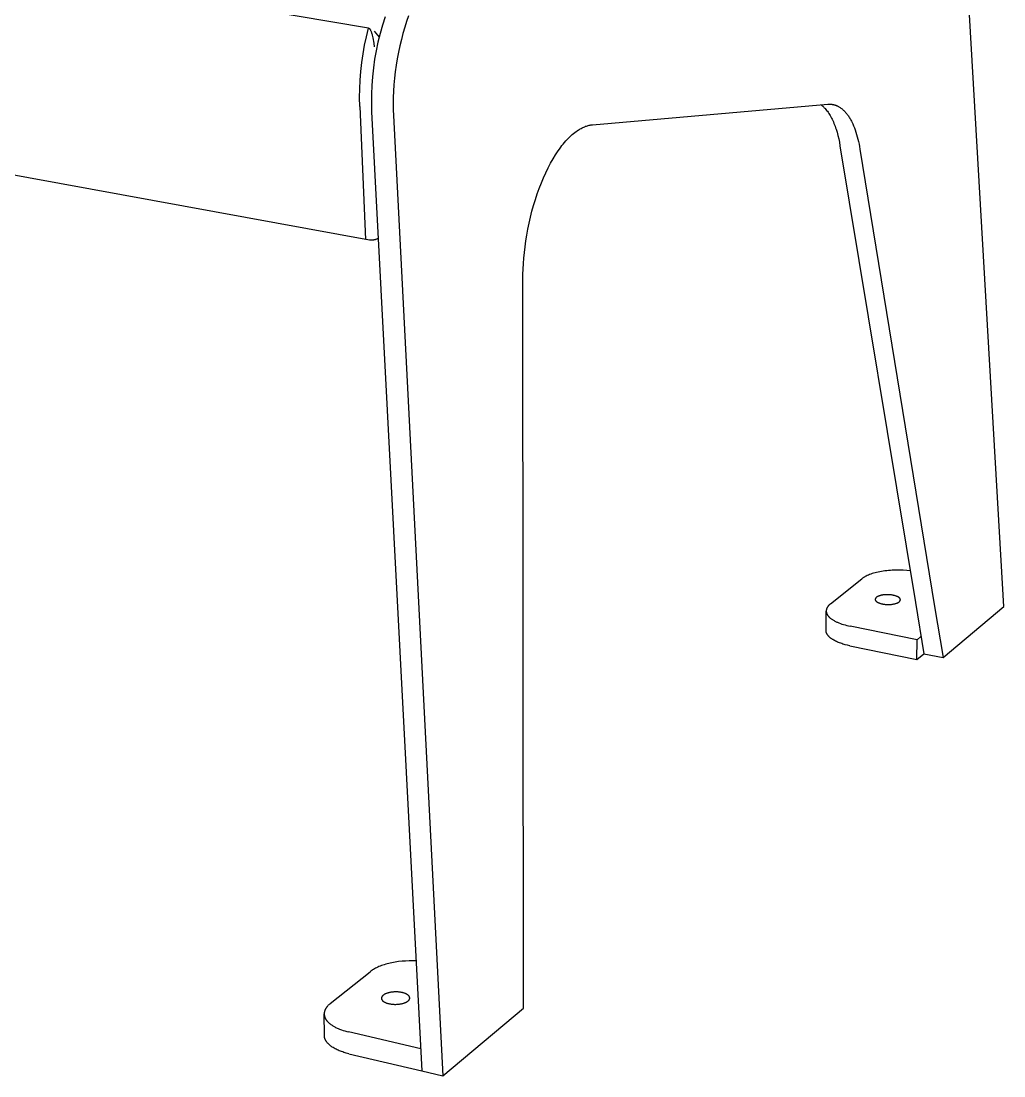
# Model space of a CAD drawing. Header units: millimetres. Extents: x 0 to 1853, y 0 to 2221.
# Drawn here: x 345.7 to 674.6, y 0 to 353 of the extents above; entities that cross this region are included whole.
import ezdxf

# ---------------------------------------------------------------- set-up
doc = ezdxf.new("R2010")
doc.units = ezdxf.units.MM
doc.header["$MEASUREMENT"] = 0
doc.layers.add('Domyślny', color=7, linetype='Continuous', true_color=0x000000)
doc.layers.add('Utwórz2D linie widoczne', color=7, linetype='Continuous', true_color=0x000000)

msp = doc.modelspace()

# ---------------------------------------------------------------- linework, layer by layer
at = {"layer": 'Domyślny'}
msp.add_line((459.03, 324.45), (460.96, 279.96), dxfattribs=at)
at = {"layer": 'Utwórz2D linie widoczne'}
for p, q in [((674.58, 157.04), (658.47, 435.37)), ((461.99, 350.62), (28.57, 423.86)), ((462.23, 279.73), (31.65, 358.44)), ((467.48, 354.43), (466.59, 351.63)), ((475.35, 354.79), (474.69, 352.88)), ((461.27, 347.77), (461.99, 350.62)), ((461.99, 350.62), (462, 350.62)), ((462, 350.62), (462.01, 350.61)), ((462.01, 350.61), (462.02, 350.61)), ((462.02, 350.61), (462.02, 350.61)), ((462.02, 350.61), (462.03, 350.61)), ((462.03, 350.61), (462.04, 350.6)), ((462.04, 350.6), (462.05, 350.6)), ((462.05, 350.6), (462.06, 350.6)), ((462.06, 350.6), (462.07, 350.6)), ((462.07, 350.6), (462.07, 350.59)), ((462.07, 350.59), (462.08, 350.59)), ((462.08, 350.59), (462.09, 350.58)), ((462.09, 350.58), (462.1, 350.58)), ((462.1, 350.58), (462.11, 350.58)), ((462.11, 350.58), (462.11, 350.57)), ((462.11, 350.57), (462.12, 350.57)), ((462.12, 350.57), (462.13, 350.56)), ((462.13, 350.56), (462.14, 350.56)), ((462.14, 350.56), (462.15, 350.55)), ((462.15, 350.55), (462.16, 350.55)), ((462.16, 350.55), (462.17, 350.53)), ((462.17, 350.53), (462.19, 350.52)), ((462.19, 350.52), (462.21, 350.51)), ((462.21, 350.51), (462.22, 350.49)), ((462.22, 350.49), (462.24, 350.48)), ((462.24, 350.48), (462.25, 350.46)), ((462.25, 350.46), (462.27, 350.45)), ((462.27, 350.45), (462.29, 350.43)), ((462.29, 350.43), (462.31, 350.41)), ((462.31, 350.41), (462.32, 350.39)), ((462.32, 350.39), (462.34, 350.37)), ((462.34, 350.37), (462.35, 350.35)), ((462.35, 350.35), (462.39, 350.31)), ((462.39, 350.31), (462.42, 350.26)), ((462.42, 350.26), (462.46, 350.21)), ((462.46, 350.21), (462.49, 350.15)), ((462.49, 350.15), (462.52, 350.1)), ((462.52, 350.1), (462.55, 350.04)), ((462.55, 350.04), (462.59, 349.98)), ((462.59, 349.98), (462.62, 349.91)), ((462.62, 349.91), (462.65, 349.85)), ((462.65, 349.85), (462.72, 349.69)), ((462.72, 349.69), (462.79, 349.54)), ((462.79, 349.54), (462.86, 349.35)), ((463.87, 349.57), (465.48, 347.61)), ((466.59, 351.63), (465.79, 348.81)), ((474.07, 350.91), (473.48, 348.88)), ((474.69, 352.88), (474.07, 350.91)), ((460.65, 344.9), (461.27, 347.77)), ((462.86, 349.35), (462.92, 349.17)), ((462.92, 349.17), (462.99, 348.98)), ((462.99, 348.98), (463.04, 348.79)), ((463.04, 348.79), (463.17, 348.34)), ((463.17, 348.34), (463.29, 347.88)), ((463.29, 347.88), (463.41, 347.34)), ((463.41, 347.34), (463.51, 346.81)), ((463.51, 346.81), (463.62, 346.2)), ((463.62, 346.2), (463.72, 345.58)), ((465.09, 345.96), (464.49, 343.09)), ((465.79, 348.81), (465.09, 345.96)), ((472.93, 346.81), (472.43, 344.69)), ((473.48, 348.88), (472.93, 346.81)), ((460.13, 342.01), (460.65, 344.9)), ((463.72, 345.58), (463.88, 344.35)), ((464.49, 343.09), (463.98, 340.2)), ((471.97, 342.55), (471.57, 340.38)), ((472.43, 344.69), (471.97, 342.55)), ((459.37, 336.18), (459.7, 339.1)), ((459.7, 339.1), (460.13, 342.01)), ((463.98, 340.2), (463.56, 337.3)), ((471.57, 340.38), (471.21, 338.2)), ((459.14, 333.26), (459.37, 336.18)), ((463.56, 337.3), (463.25, 334.38)), ((470.91, 336.02), (470.66, 333.84)), ((471.21, 338.2), (470.91, 336.02)), ((459, 330.32), (459.14, 333.26)), ((463.25, 334.38), (463.03, 331.45)), ((470.66, 333.84), (470.46, 331.68)), ((458.96, 327.38), (459, 330.32)), ((462.91, 328.52), (462.89, 325.59)), ((463.03, 331.45), (462.91, 328.52)), ((470.32, 329.54), (470.24, 327.43)), ((470.46, 331.68), (470.32, 329.54)), ((459.03, 324.45), (458.96, 327.38)), ((462.89, 325.59), (462.97, 322.65)), ((470.24, 327.43), (470.21, 325.36)), ((470.21, 325.36), (470.23, 323.34)), ((536.95, 318.31), (615.6, 325.17)), ((613.38, 324.98), (613.52, 324.87)), ((613.52, 324.87), (613.66, 324.76)), ((613.66, 324.76), (613.8, 324.65)), ((615.6, 325.17), (615.83, 325.19)), ((615.83, 325.19), (615.95, 325.19)), ((615.95, 325.19), (616.06, 325.2)), ((616.06, 325.2), (616.17, 325.2)), ((616.17, 325.2), (616.29, 325.2)), ((616.29, 325.2), (616.4, 325.19)), ((616.4, 325.19), (616.52, 325.19)), ((616.52, 325.19), (616.63, 325.18)), ((616.63, 325.18), (616.74, 325.17)), ((616.74, 325.17), (616.86, 325.16)), ((616.86, 325.16), (616.97, 325.15)), ((616.97, 325.15), (617.08, 325.13)), ((617.08, 325.13), (617.19, 325.11)), ((617.19, 325.11), (617.31, 325.09)), ((617.31, 325.09), (617.42, 325.07)), ((617.42, 325.07), (617.53, 325.05)), ((617.53, 325.05), (617.64, 325.02)), ((617.64, 325.02), (617.75, 324.99)), ((617.75, 324.99), (617.86, 324.96)), ((617.86, 324.96), (617.97, 324.93)), ((617.97, 324.93), (618.09, 324.9)), ((618.09, 324.9), (618.2, 324.86)), ((618.2, 324.86), (618.31, 324.82)), ((618.31, 324.82), (618.42, 324.78)), ((618.42, 324.78), (618.52, 324.74)), ((462.97, 322.65), (479.79, 1.66)), ((470.23, 323.34), (470.31, 321.38)), ((470.31, 321.38), (486.82, 0)), ((613.8, 324.65), (613.94, 324.53)), ((613.94, 324.53), (614.07, 324.41)), ((614.07, 324.41), (614.21, 324.28)), ((614.21, 324.28), (614.35, 324.15)), ((614.35, 324.15), (614.48, 324.02)), ((614.48, 324.02), (614.61, 323.88)), ((614.61, 323.88), (614.74, 323.74)), ((614.74, 323.74), (615, 323.44)), ((615, 323.44), (615.26, 323.13)), ((615.26, 323.13), (615.51, 322.81)), ((615.51, 322.81), (615.75, 322.47)), ((615.75, 322.47), (615.99, 322.11)), ((615.99, 322.11), (616.23, 321.74)), ((616.23, 321.74), (616.46, 321.36)), ((616.46, 321.36), (616.68, 320.96)), ((618.52, 324.74), (618.63, 324.69)), ((618.63, 324.69), (618.74, 324.64)), ((618.74, 324.64), (618.85, 324.59)), ((618.85, 324.59), (618.96, 324.54)), ((618.96, 324.54), (619.17, 324.43)), ((619.17, 324.43), (619.39, 324.31)), ((619.39, 324.31), (619.6, 324.18)), ((619.6, 324.18), (619.81, 324.05)), ((619.81, 324.05), (620.02, 323.9)), ((620.02, 323.9), (620.22, 323.75)), ((620.22, 323.75), (620.43, 323.59)), ((620.43, 323.59), (620.63, 323.42)), ((620.63, 323.42), (620.83, 323.24)), ((620.83, 323.24), (621.03, 323.05)), ((621.03, 323.05), (621.22, 322.85)), ((621.22, 322.85), (621.42, 322.65)), ((621.42, 322.65), (621.61, 322.43)), ((621.61, 322.43), (621.79, 322.21)), ((621.79, 322.21), (621.98, 321.98)), ((621.98, 321.98), (622.16, 321.74)), ((622.16, 321.74), (622.34, 321.5)), ((622.34, 321.5), (622.52, 321.24)), ((622.52, 321.24), (622.69, 320.98)), ((534.3, 317.66), (534.6, 317.78)), ((534.6, 317.78), (534.9, 317.88)), ((534.9, 317.88), (535.2, 317.97)), ((535.2, 317.97), (535.49, 318.06)), ((535.49, 318.06), (535.79, 318.13)), ((535.79, 318.13), (536.08, 318.19)), ((536.08, 318.19), (536.37, 318.24)), ((536.37, 318.24), (536.52, 318.26)), ((536.52, 318.26), (536.66, 318.28)), ((536.66, 318.28), (536.81, 318.3)), ((536.81, 318.3), (536.95, 318.31)), ((616.68, 320.96), (616.9, 320.55)), ((616.9, 320.55), (617.11, 320.13)), ((617.11, 320.13), (617.31, 319.69)), ((617.31, 319.69), (617.51, 319.24)), ((617.51, 319.24), (617.71, 318.78)), ((617.71, 318.78), (617.89, 318.31)), ((617.89, 318.31), (618.07, 317.82)), ((618.07, 317.82), (618.25, 317.33)), ((622.69, 320.98), (622.87, 320.71)), ((622.87, 320.71), (623.04, 320.43)), ((623.04, 320.43), (623.2, 320.15)), ((623.2, 320.15), (623.36, 319.86)), ((623.36, 319.86), (623.52, 319.56)), ((623.52, 319.56), (623.68, 319.25)), ((623.68, 319.25), (623.98, 318.62)), ((623.98, 318.62), (624.27, 317.95)), ((624.27, 317.95), (624.55, 317.27)), ((528.85, 313.79), (529.28, 314.22)), ((529.28, 314.22), (529.7, 314.62)), ((529.7, 314.62), (530.13, 315)), ((530.13, 315), (530.55, 315.36)), ((530.55, 315.36), (530.97, 315.69)), ((530.97, 315.69), (531.38, 316)), ((531.38, 316), (531.8, 316.3)), ((531.8, 316.3), (532.2, 316.57)), ((532.2, 316.57), (532.51, 316.75)), ((532.51, 316.75), (532.81, 316.93)), ((532.81, 316.93), (533.11, 317.1)), ((533.11, 317.1), (533.41, 317.25)), ((533.41, 317.25), (533.71, 317.4)), ((533.71, 317.4), (534.01, 317.53)), ((534.01, 317.53), (534.3, 317.66)), ((618.25, 317.33), (618.41, 316.82)), ((618.41, 316.82), (618.73, 315.78)), ((618.73, 315.78), (619.02, 314.7)), ((619.02, 314.7), (619.28, 313.59)), ((624.55, 317.27), (624.81, 316.55)), ((624.81, 316.55), (625.06, 315.82)), ((625.06, 315.82), (625.29, 315.06)), ((625.29, 315.06), (625.51, 314.28)), ((625.51, 314.28), (625.72, 313.49)), ((525.83, 310.16), (526.26, 310.75)), ((526.26, 310.75), (526.69, 311.32)), ((526.69, 311.32), (527.12, 311.86)), ((527.12, 311.86), (527.56, 312.37)), ((527.56, 312.37), (527.99, 312.87)), ((527.99, 312.87), (528.42, 313.34)), ((528.42, 313.34), (528.85, 313.79)), ((619.28, 313.59), (619.51, 312.45)), ((619.51, 312.45), (619.72, 311.28)), ((619.72, 311.28), (644.95, 158.39)), ((625.72, 313.49), (625.91, 312.67)), ((625.91, 312.67), (626.09, 311.84)), ((626.09, 311.84), (626.25, 310.99)), ((626.25, 310.99), (626.4, 310.13)), ((523.7, 306.89), (524.55, 308.27)), ((524.55, 308.27), (524.97, 308.92)), ((524.97, 308.92), (525.4, 309.55)), ((525.4, 309.55), (525.83, 310.16)), ((626.4, 310.13), (651.4, 157.1)), ((521.28, 302.27), (522.07, 303.89)), ((522.07, 303.89), (522.88, 305.43)), ((522.88, 305.43), (523.7, 306.89)), ((519.78, 298.83), (520.51, 300.58)), ((520.51, 300.58), (521.28, 302.27)), ((518.41, 295.16), (519.08, 297.02)), ((519.08, 297.02), (519.78, 298.83)), ((517.19, 291.32), (517.78, 293.26)), ((517.78, 293.26), (518.41, 295.16)), ((516.65, 289.36), (517.19, 291.32)), ((515.69, 285.39), (516.14, 287.38)), ((516.14, 287.38), (516.65, 289.36)), ((514.91, 281.41), (515.27, 283.39)), ((515.27, 283.39), (515.69, 285.39)), ((462.36, 279.71), (462.23, 279.73)), ((462.5, 279.69), (462.36, 279.71)), ((462.64, 279.67), (462.5, 279.69)), ((462.78, 279.67), (462.64, 279.67)), ((462.92, 279.66), (462.78, 279.67)), ((463.06, 279.66), (462.92, 279.66)), ((463.2, 279.67), (463.06, 279.66)), ((463.34, 279.68), (463.2, 279.67)), ((463.48, 279.69), (463.34, 279.68)), ((463.62, 279.71), (463.48, 279.69)), ((463.76, 279.74), (463.62, 279.71)), ((463.9, 279.77), (463.76, 279.74)), ((464.03, 279.8), (463.9, 279.77)), ((464.17, 279.84), (464.03, 279.8)), ((464.3, 279.88), (464.17, 279.84)), ((464.43, 279.93), (464.3, 279.88)), ((464.57, 279.98), (464.43, 279.93)), ((464.69, 280.04), (464.57, 279.98)), ((464.82, 280.1), (464.69, 280.04)), ((464.94, 280.16), (464.82, 280.1)), ((465.07, 280.23), (464.94, 280.16)), ((465.19, 280.3), (465.07, 280.23)), ((514.32, 277.48), (514.59, 279.43)), ((514.59, 279.43), (514.91, 281.41)), ((513.91, 273.67), (514.09, 275.56)), ((514.09, 275.56), (514.32, 277.48)), ((513.68, 270.01), (513.77, 271.82)), ((513.77, 271.82), (513.91, 273.67)), ((513.62, 268.25), (513.68, 270.01)), ((513.6, 266.55), (513.62, 268.25)), ((513.86, 22.62), (513.6, 266.55)), ((616.51, 157.95), (627.05, 166.38)), ((627.17, 166.47), (627.05, 166.38)), ((627.3, 166.56), (627.17, 166.47)), ((627.43, 166.65), (627.3, 166.56)), ((627.56, 166.74), (627.43, 166.65)), ((627.7, 166.83), (627.56, 166.74)), ((627.85, 166.93), (627.7, 166.83)), ((628, 167.01), (627.85, 166.93)), ((628.16, 167.1), (628, 167.01)), ((628.33, 167.19), (628.16, 167.1)), ((628.5, 167.28), (628.33, 167.19)), ((628.86, 167.45), (628.5, 167.28)), ((629.24, 167.62), (628.86, 167.45)), ((629.65, 167.78), (629.24, 167.62)), ((630.07, 167.94), (629.65, 167.78)), ((630.52, 168.09), (630.07, 167.94)), ((630.99, 168.23), (630.52, 168.09)), ((631.48, 168.37), (630.99, 168.23)), ((631.99, 168.49), (631.48, 168.37)), ((632.52, 168.61), (631.99, 168.49)), ((633.07, 168.72), (632.52, 168.61)), ((633.63, 168.82), (633.07, 168.72)), ((634.2, 168.92), (633.63, 168.82)), ((634.78, 169), (634.2, 168.92)), ((635.38, 169.07), (634.78, 169)), ((635.98, 169.13), (635.38, 169.07)), ((636.59, 169.18), (635.98, 169.13)), ((637.2, 169.21), (636.59, 169.18)), ((637.82, 169.24), (637.2, 169.21)), ((638.44, 169.26), (637.82, 169.24)), ((639.67, 169.26), (638.44, 169.26)), ((640.88, 169.22), (639.67, 169.26)), ((642.06, 169.14), (640.88, 169.22)), ((643.19, 169.02), (642.06, 169.14)), ((631.52, 159.53), (631.51, 159.51)), ((631.51, 159.51), (631.51, 159.49)), ((631.51, 159.49), (631.51, 159.47)), ((631.51, 159.47), (631.51, 159.45)), ((631.51, 159.45), (631.51, 159.43)), ((631.51, 159.43), (631.51, 159.41)), ((631.51, 159.41), (631.52, 159.39)), ((631.53, 159.61), (631.52, 159.59)), ((631.52, 159.59), (631.52, 159.57)), ((631.52, 159.57), (631.52, 159.55)), ((631.52, 159.55), (631.52, 159.53)), ((631.52, 159.39), (631.52, 159.37)), ((631.52, 159.37), (631.52, 159.35)), ((631.52, 159.35), (631.53, 159.33)), ((631.54, 159.65), (631.53, 159.63)), ((631.53, 159.63), (631.53, 159.61)), ((631.53, 159.33), (631.53, 159.31)), ((631.53, 159.31), (631.54, 159.29)), ((631.55, 159.67), (631.54, 159.65)), ((631.54, 159.29), (631.54, 159.26)), ((631.54, 159.26), (631.55, 159.24)), ((631.56, 159.71), (631.55, 159.69)), ((631.55, 159.69), (631.55, 159.67)), ((631.55, 159.24), (631.56, 159.22)), ((631.57, 159.73), (631.56, 159.71)), ((631.56, 159.22), (631.57, 159.2)), ((631.58, 159.75), (631.57, 159.73)), ((631.57, 159.2), (631.58, 159.18)), ((631.59, 159.77), (631.58, 159.75)), ((631.58, 159.18), (631.59, 159.16)), ((631.6, 159.79), (631.59, 159.77)), ((631.59, 159.16), (631.6, 159.14)), ((631.61, 159.81), (631.6, 159.79)), ((631.6, 159.14), (631.61, 159.12)), ((631.62, 159.83), (631.61, 159.81)), ((631.61, 159.12), (631.62, 159.1)), ((631.63, 159.85), (631.62, 159.83)), ((631.62, 159.1), (631.63, 159.08)), ((631.64, 159.87), (631.63, 159.85)), ((631.63, 159.08), (631.65, 159.06)), ((631.65, 159.89), (631.64, 159.87)), ((631.67, 159.9), (631.65, 159.89)), ((631.65, 159.06), (631.66, 159.04)), ((631.66, 159.04), (631.67, 159.01)), ((631.68, 159.92), (631.67, 159.9)), ((631.67, 159.01), (631.69, 158.99)), ((631.69, 159.94), (631.68, 159.92)), ((631.71, 159.96), (631.69, 159.94)), ((631.69, 158.99), (631.71, 158.97)), ((631.72, 159.98), (631.71, 159.96)), ((631.71, 158.97), (631.72, 158.95)), ((631.74, 159.99), (631.72, 159.98)), ((631.72, 158.95), (631.74, 158.93)), ((631.75, 160.01), (631.74, 159.99)), ((631.74, 158.93), (631.76, 158.91)), ((631.77, 160.03), (631.75, 160.01)), ((631.76, 158.91), (631.78, 158.89)), ((631.8, 160.06), (631.77, 160.03)), ((631.78, 158.89), (631.8, 158.87)), ((631.84, 160.1), (631.8, 160.06)), ((631.8, 158.87), (631.82, 158.85)), ((631.82, 158.85), (631.84, 158.83)), ((631.88, 160.13), (631.84, 160.1)), ((631.92, 160.16), (631.88, 160.13)), ((631.96, 160.19), (631.92, 160.16)), ((632, 160.23), (631.96, 160.19)), ((632.05, 160.26), (632, 160.23)), ((632.09, 160.29), (632.05, 160.26)), ((632.14, 160.32), (632.09, 160.29)), ((632.19, 160.35), (632.14, 160.32)), ((632.25, 160.38), (632.19, 160.35)), ((632.31, 160.41), (632.25, 160.38)), ((632.37, 160.44), (632.31, 160.41)), ((632.43, 160.47), (632.37, 160.44)), ((632.49, 160.5), (632.43, 160.47)), ((632.56, 160.53), (632.49, 160.5)), ((632.63, 160.56), (632.56, 160.53)), ((632.7, 160.59), (632.63, 160.56)), ((632.84, 160.64), (632.7, 160.59)), ((633, 160.69), (632.84, 160.64)), ((633.17, 160.74), (633, 160.69)), ((633.34, 160.79), (633.17, 160.74)), ((633.52, 160.83), (633.34, 160.79)), ((633.7, 160.87), (633.52, 160.83)), ((633.9, 160.91), (633.7, 160.87)), ((634.1, 160.94), (633.9, 160.91)), ((634.3, 160.96), (634.1, 160.94)), ((634.5, 160.99), (634.3, 160.96)), ((634.71, 161.01), (634.5, 160.99)), ((634.93, 161.02), (634.71, 161.01)), ((635.14, 161.03), (634.93, 161.02)), ((635.35, 161.04), (635.14, 161.03)), ((635.56, 161.04), (635.35, 161.04)), ((635.78, 161.04), (635.56, 161.04)), ((635.99, 161.03), (635.78, 161.04)), ((636.19, 161.02), (635.99, 161.03)), ((636.4, 161.01), (636.19, 161.02)), ((636.59, 160.99), (636.4, 161.01)), ((636.79, 160.97), (636.59, 160.99)), ((636.98, 160.94), (636.79, 160.97)), ((637.16, 160.92), (636.98, 160.94)), ((637.34, 160.89), (637.16, 160.92)), ((637.51, 160.85), (637.34, 160.89)), ((637.68, 160.82), (637.51, 160.85)), ((637.84, 160.78), (637.68, 160.82)), ((638.01, 160.74), (637.84, 160.78)), ((638.17, 160.69), (638.01, 160.74)), ((638.33, 160.64), (638.17, 160.69)), ((638.49, 160.59), (638.33, 160.64)), ((638.64, 160.53), (638.49, 160.59)), ((638.78, 160.47), (638.64, 160.53)), ((638.85, 160.44), (638.78, 160.47)), ((638.92, 160.41), (638.85, 160.44)), ((638.99, 160.38), (638.92, 160.41)), ((639.06, 160.34), (638.99, 160.38)), ((639.12, 160.31), (639.06, 160.34)), ((639.18, 160.27), (639.12, 160.31)), ((639.24, 160.24), (639.18, 160.27)), ((639.3, 160.2), (639.24, 160.24)), ((639.36, 160.17), (639.3, 160.2)), ((639.41, 160.13), (639.36, 160.17)), ((639.46, 160.09), (639.41, 160.13)), ((639.51, 160.05), (639.46, 160.09)), ((639.55, 160.01), (639.51, 160.05)), ((639.6, 159.97), (639.55, 160.01)), ((639.62, 159.95), (639.6, 159.97)), ((639.64, 159.93), (639.62, 159.95)), ((639.66, 159.91), (639.64, 159.93)), ((639.68, 159.89), (639.66, 159.91)), ((639.69, 159.87), (639.68, 159.89)), ((639.71, 159.85), (639.69, 159.87)), ((639.73, 159.83), (639.71, 159.85)), ((639.72, 158.83), (639.73, 158.85)), ((639.74, 159.81), (639.73, 159.83)), ((639.73, 158.85), (639.75, 158.87)), ((639.76, 159.79), (639.74, 159.81)), ((639.75, 158.87), (639.76, 158.88)), ((639.77, 159.77), (639.76, 159.79)), ((639.76, 158.88), (639.78, 158.9)), ((639.79, 159.75), (639.77, 159.77)), ((639.78, 158.9), (639.79, 158.92)), ((639.8, 159.73), (639.79, 159.75)), ((639.79, 158.92), (639.8, 158.94)), ((639.82, 159.71), (639.8, 159.73)), ((639.8, 158.94), (639.81, 158.96)), ((639.81, 158.96), (639.82, 158.98)), ((639.83, 159.69), (639.82, 159.71)), ((639.82, 158.98), (639.83, 159)), ((639.84, 159.67), (639.83, 159.69)), ((639.83, 159), (639.85, 159.01)), ((639.85, 159.65), (639.84, 159.67)), ((639.86, 159.62), (639.85, 159.65)), ((639.85, 159.03), (639.86, 159.05)), ((639.85, 159.01), (639.85, 159.03)), ((639.87, 159.6), (639.86, 159.62)), ((639.86, 159.05), (639.87, 159.07)), ((639.88, 159.58), (639.87, 159.6)), ((639.87, 159.07), (639.88, 159.09)), ((639.88, 159.56), (639.88, 159.58)), ((639.89, 159.54), (639.88, 159.56)), ((639.88, 159.09), (639.89, 159.11)), ((639.9, 159.52), (639.89, 159.54)), ((639.89, 159.13), (639.9, 159.15)), ((639.89, 159.11), (639.89, 159.13)), ((639.9, 159.5), (639.9, 159.52)), ((639.91, 159.48), (639.9, 159.5)), ((639.9, 159.15), (639.91, 159.17)), ((639.91, 159.46), (639.91, 159.48)), ((639.92, 159.44), (639.91, 159.46)), ((639.91, 159.21), (639.92, 159.23)), ((639.91, 159.19), (639.91, 159.21)), ((639.91, 159.17), (639.91, 159.19)), ((639.92, 159.42), (639.92, 159.44)), ((639.92, 159.4), (639.92, 159.42)), ((639.92, 159.37), (639.92, 159.4)), ((639.93, 159.35), (639.92, 159.37)), ((639.92, 159.29), (639.93, 159.31)), ((639.92, 159.27), (639.92, 159.29)), ((639.92, 159.25), (639.92, 159.27)), ((639.92, 159.23), (639.92, 159.25)), ((639.93, 159.33), (639.93, 159.35)), ((639.93, 159.31), (639.93, 159.33)), ((615.06, 149.07), (615.12, 155.57)), ((615.13, 155.78), (615.12, 155.71)), ((615.12, 155.71), (615.12, 155.64)), ((615.12, 155.64), (615.12, 155.57)), ((615.12, 155.57), (615.12, 155.5)), ((615.12, 155.5), (615.13, 155.43)), ((615.14, 155.84), (615.13, 155.78)), ((615.13, 155.43), (615.13, 155.36)), ((615.13, 155.36), (615.14, 155.29)), ((615.15, 155.91), (615.14, 155.84)), ((615.16, 155.98), (615.15, 155.91)), ((615.17, 156.05), (615.16, 155.98)), ((615.19, 156.12), (615.17, 156.05)), ((615.2, 156.18), (615.19, 156.12)), ((615.22, 156.25), (615.2, 156.18)), ((615.25, 156.32), (615.22, 156.25)), ((615.27, 156.38), (615.25, 156.32)), ((615.29, 156.45), (615.27, 156.38)), ((615.32, 156.51), (615.29, 156.45)), ((615.35, 156.58), (615.32, 156.51)), ((615.38, 156.64), (615.35, 156.58)), ((615.42, 156.71), (615.38, 156.64)), ((615.45, 156.77), (615.42, 156.71)), ((615.49, 156.83), (615.45, 156.77)), ((615.53, 156.9), (615.49, 156.83)), ((615.57, 156.96), (615.53, 156.9)), ((615.61, 157.02), (615.57, 156.96)), ((615.66, 157.08), (615.61, 157.02)), ((615.7, 157.15), (615.66, 157.08)), ((615.75, 157.21), (615.7, 157.15)), ((615.8, 157.27), (615.75, 157.21)), ((615.85, 157.33), (615.8, 157.27)), ((615.9, 157.39), (615.85, 157.33)), ((615.96, 157.44), (615.9, 157.39)), ((616.01, 157.5), (615.96, 157.44)), ((616.13, 157.62), (616.01, 157.5)), ((616.25, 157.73), (616.13, 157.62)), ((616.38, 157.84), (616.25, 157.73)), ((616.51, 157.95), (616.38, 157.84)), ((631.84, 158.83), (631.88, 158.79)), ((631.88, 158.79), (631.93, 158.75)), ((631.93, 158.75), (631.97, 158.72)), ((631.97, 158.72), (632.02, 158.68)), ((632.02, 158.68), (632.08, 158.64)), ((632.08, 158.64), (632.13, 158.6)), ((632.13, 158.6), (632.19, 158.57)), ((632.19, 158.57), (632.25, 158.53)), ((632.25, 158.53), (632.31, 158.5)), ((632.31, 158.5), (632.37, 158.46)), ((632.37, 158.46), (632.44, 158.43)), ((632.44, 158.43), (632.51, 158.39)), ((632.51, 158.39), (632.58, 158.36)), ((632.58, 158.36), (632.65, 158.33)), ((632.65, 158.33), (632.79, 158.27)), ((632.79, 158.27), (632.94, 158.21)), ((632.94, 158.21), (633.1, 158.16)), ((633.1, 158.16), (633.26, 158.11)), ((633.26, 158.11), (633.42, 158.07)), ((633.42, 158.07), (633.59, 158.02)), ((633.59, 158.02), (633.75, 157.98)), ((633.75, 157.98), (633.92, 157.95)), ((633.92, 157.95), (634.09, 157.92)), ((634.09, 157.92), (634.27, 157.89)), ((634.27, 157.89), (634.46, 157.86)), ((634.46, 157.86), (634.65, 157.83)), ((634.65, 157.83), (634.84, 157.81)), ((634.84, 157.81), (635.04, 157.8)), ((635.04, 157.8), (635.24, 157.78)), ((635.24, 157.78), (635.45, 157.77)), ((635.45, 157.77), (635.66, 157.76)), ((635.66, 157.76), (635.87, 157.76)), ((635.87, 157.76), (636.09, 157.76)), ((636.09, 157.76), (636.3, 157.77)), ((636.3, 157.77), (636.51, 157.78)), ((636.51, 157.78), (636.73, 157.79)), ((636.73, 157.79), (636.94, 157.81)), ((636.94, 157.81), (637.14, 157.84)), ((637.14, 157.84), (637.35, 157.86)), ((637.35, 157.86), (637.55, 157.9)), ((637.55, 157.9), (637.74, 157.93)), ((637.74, 157.93), (637.93, 157.97)), ((637.93, 157.97), (638.11, 158.01)), ((638.11, 158.01), (638.28, 158.06)), ((638.28, 158.06), (638.44, 158.11)), ((638.44, 158.11), (638.6, 158.16)), ((638.6, 158.16), (638.75, 158.22)), ((638.75, 158.22), (638.82, 158.24)), ((638.82, 158.24), (638.89, 158.27)), ((638.89, 158.27), (638.95, 158.3)), ((638.95, 158.3), (639.02, 158.33)), ((639.02, 158.33), (639.08, 158.36)), ((639.08, 158.36), (639.14, 158.39)), ((639.14, 158.39), (639.19, 158.42)), ((639.19, 158.42), (639.25, 158.45)), ((639.25, 158.45), (639.3, 158.48)), ((639.3, 158.48), (639.35, 158.52)), ((639.35, 158.52), (639.4, 158.55)), ((639.4, 158.55), (639.44, 158.58)), ((639.44, 158.58), (639.49, 158.61)), ((639.49, 158.61), (639.53, 158.64)), ((639.53, 158.64), (639.57, 158.68)), ((639.57, 158.68), (639.6, 158.71)), ((639.6, 158.71), (639.64, 158.74)), ((639.64, 158.74), (639.66, 158.76)), ((639.66, 158.76), (639.67, 158.78)), ((639.67, 158.78), (639.69, 158.79)), ((639.69, 158.79), (639.7, 158.81)), ((639.7, 158.81), (639.72, 158.83)), ((644.95, 158.39), (647.77, 141.3)), ((651.4, 157.1), (654.2, 139.99)), ((654.2, 139.99), (674.58, 157.04)), ((615.14, 155.29), (615.15, 155.22)), ((615.15, 155.22), (615.17, 155.15)), ((615.17, 155.15), (615.18, 155.08)), ((615.18, 155.08), (615.2, 155.01)), ((615.2, 155.01), (615.22, 154.94)), ((615.22, 154.94), (615.24, 154.87)), ((615.24, 154.87), (615.27, 154.8)), ((615.27, 154.8), (615.29, 154.73)), ((615.29, 154.73), (615.32, 154.66)), ((615.32, 154.66), (615.36, 154.59)), ((615.36, 154.59), (615.39, 154.52)), ((615.39, 154.52), (615.43, 154.45)), ((615.43, 154.45), (615.46, 154.38)), ((615.46, 154.38), (615.51, 154.31)), ((615.51, 154.31), (615.55, 154.24)), ((615.55, 154.24), (615.59, 154.17)), ((615.59, 154.17), (615.64, 154.1)), ((615.64, 154.1), (615.69, 154.03)), ((615.69, 154.03), (615.75, 153.96)), ((615.75, 153.96), (615.8, 153.89)), ((615.8, 153.89), (615.86, 153.82)), ((615.86, 153.82), (615.92, 153.76)), ((615.92, 153.76), (615.98, 153.69)), ((615.98, 153.69), (616.04, 153.62)), ((616.04, 153.62), (616.11, 153.55)), ((616.11, 153.55), (616.18, 153.49)), ((616.18, 153.49), (616.25, 153.42)), ((616.25, 153.42), (616.32, 153.35)), ((616.32, 153.35), (616.47, 153.22)), ((616.47, 153.22), (616.63, 153.09)), ((616.63, 153.09), (616.8, 152.96)), ((616.8, 152.96), (616.97, 152.84)), ((616.97, 152.84), (617.16, 152.71)), ((617.16, 152.71), (617.35, 152.59)), ((617.35, 152.59), (617.55, 152.47)), ((617.55, 152.47), (617.75, 152.35)), ((617.75, 152.35), (617.96, 152.23)), ((617.96, 152.23), (618.18, 152.12)), ((618.18, 152.12), (618.4, 152.01)), ((618.4, 152.01), (618.63, 151.9)), ((618.63, 151.9), (618.87, 151.8)), ((618.87, 151.8), (619.36, 151.59)), ((615.06, 149.02), (615.06, 149.07)), ((615.06, 148.98), (615.06, 149.02)), ((615.06, 148.93), (615.06, 148.98)), ((615.07, 148.88), (615.06, 148.93)), ((615.07, 148.83), (615.07, 148.88)), ((615.08, 148.78), (615.07, 148.83)), ((615.08, 148.73), (615.08, 148.78)), ((615.09, 148.68), (615.08, 148.73)), ((615.1, 148.63), (615.09, 148.68)), ((615.11, 148.58), (615.1, 148.63)), ((615.12, 148.53), (615.11, 148.58)), ((615.13, 148.48), (615.12, 148.53)), ((615.15, 148.43), (615.13, 148.48)), ((615.16, 148.38), (615.15, 148.43)), ((615.18, 148.33), (615.16, 148.38)), ((615.2, 148.28), (615.18, 148.33)), ((615.21, 148.23), (615.2, 148.28)), ((619.36, 151.59), (619.86, 151.4)), ((619.86, 151.4), (620.38, 151.22)), ((620.38, 151.22), (620.92, 151.05)), ((620.92, 151.05), (621.46, 150.9)), ((621.46, 150.9), (622.01, 150.76)), ((622.01, 150.76), (622.57, 150.62)), ((622.57, 150.62), (623.13, 150.5)), ((645.56, 145.98), (623.13, 150.5)), ((615.23, 148.18), (615.21, 148.23)), ((615.25, 148.13), (615.23, 148.18)), ((615.28, 148.08), (615.25, 148.13)), ((615.3, 148.03), (615.28, 148.08)), ((615.32, 147.98), (615.3, 148.03)), ((615.35, 147.93), (615.32, 147.98)), ((615.38, 147.88), (615.35, 147.93)), ((615.4, 147.83), (615.38, 147.88)), ((615.43, 147.78), (615.4, 147.83)), ((615.46, 147.73), (615.43, 147.78)), ((615.49, 147.68), (615.46, 147.73)), ((615.56, 147.58), (615.49, 147.68)), ((615.63, 147.48), (615.56, 147.58)), ((615.71, 147.38), (615.63, 147.48)), ((615.79, 147.29), (615.71, 147.38)), ((615.87, 147.19), (615.79, 147.29)), ((615.96, 147.09), (615.87, 147.19)), ((616.05, 147), (615.96, 147.09)), ((616.15, 146.9), (616.05, 147)), ((616.25, 146.81), (616.15, 146.9)), ((616.36, 146.71), (616.25, 146.81)), ((616.47, 146.62), (616.36, 146.71)), ((616.58, 146.53), (616.47, 146.62)), ((616.7, 146.44), (616.58, 146.53)), ((616.82, 146.34), (616.7, 146.44)), ((616.95, 146.26), (616.82, 146.34)), ((617.08, 146.17), (616.95, 146.26)), ((617.21, 146.08), (617.08, 146.17)), ((617.35, 145.99), (617.21, 146.08)), ((617.64, 145.82), (617.35, 145.99)), ((617.93, 145.66), (617.64, 145.82)), ((618.25, 145.5), (617.93, 145.66)), ((618.57, 145.34), (618.25, 145.5)), ((618.91, 145.19), (618.57, 145.34)), ((619.25, 145.05), (618.91, 145.19)), ((619.61, 144.91), (619.25, 145.05)), ((619.97, 144.78), (619.61, 144.91)), ((620.34, 144.65), (619.97, 144.78)), ((645.48, 139.39), (645.56, 145.98)), ((645.56, 145.98), (646.82, 147.02)), ((620.71, 144.53), (620.34, 144.65)), ((621.1, 144.42), (620.71, 144.53)), ((621.48, 144.31), (621.1, 144.42)), ((622.27, 144.11), (621.48, 144.31)), ((623.07, 143.94), (622.27, 144.11)), ((623.07, 143.94), (645.48, 139.39)), ((645.48, 139.39), (647.77, 141.3)), ((647.77, 141.3), (654.2, 139.99)), ((463.3, 35.45), (463.01, 35.26)), ((463.61, 35.65), (463.3, 35.45)), ((463.94, 35.84), (463.61, 35.65)), ((464.29, 36.02), (463.94, 35.84)), ((464.66, 36.21), (464.29, 36.02)), ((465.04, 36.39), (464.66, 36.21)), ((465.44, 36.56), (465.04, 36.39)), ((465.86, 36.73), (465.44, 36.56)), ((466.3, 36.9), (465.86, 36.73)), ((466.75, 37.06), (466.3, 36.9)), ((467.22, 37.21), (466.75, 37.06)), ((467.7, 37.35), (467.22, 37.21)), ((468.2, 37.49), (467.7, 37.35)), ((468.71, 37.62), (468.2, 37.49)), ((469.24, 37.75), (468.71, 37.62)), ((469.78, 37.86), (469.24, 37.75)), ((470.32, 37.97), (469.78, 37.86)), ((470.88, 38.07), (470.32, 37.97)), ((471.44, 38.16), (470.88, 38.07)), ((472.02, 38.23), (471.44, 38.16)), ((473.18, 38.36), (472.02, 38.23)), ((474.35, 38.45), (473.18, 38.36)), ((475.53, 38.51), (474.35, 38.45)), ((476.7, 38.52), (475.53, 38.51)), ((477.86, 38.49), (476.7, 38.52)), ((449.11, 24.19), (462.48, 34.87)), ((462.6, 34.97), (462.48, 34.87)), ((462.73, 35.06), (462.6, 34.97)), ((463.01, 35.26), (462.73, 35.06)), ((466.28, 26.09), (466.27, 26.07)), ((466.27, 26.07), (466.27, 26.04)), ((466.27, 26.04), (466.27, 26.01)), ((466.27, 26.01), (466.27, 25.99)), ((466.27, 25.99), (466.27, 25.96)), ((466.27, 25.96), (466.27, 25.94)), ((466.27, 25.94), (466.27, 25.91)), ((466.27, 25.91), (466.28, 25.88)), ((466.29, 26.15), (466.28, 26.12)), ((466.28, 26.12), (466.28, 26.09)), ((466.28, 25.88), (466.28, 25.86)), ((466.28, 25.86), (466.29, 25.83)), ((466.3, 26.2), (466.29, 26.17)), ((466.29, 26.17), (466.29, 26.15)), ((466.29, 25.83), (466.29, 25.8)), ((466.29, 25.8), (466.3, 25.78)), ((466.31, 26.25), (466.3, 26.22)), ((466.3, 26.22), (466.3, 26.2)), ((466.3, 25.78), (466.3, 25.75)), ((466.3, 25.75), (466.31, 25.72)), ((466.32, 26.27), (466.31, 26.25)), ((466.31, 25.72), (466.32, 25.7)), ((466.33, 26.3), (466.32, 26.27)), ((466.32, 25.7), (466.33, 25.67)), ((466.34, 26.35), (466.33, 26.33)), ((466.33, 26.33), (466.33, 26.3)), ((466.33, 25.67), (466.34, 25.64)), ((466.35, 26.38), (466.34, 26.35)), ((466.34, 25.64), (466.35, 25.62)), ((466.37, 26.4), (466.35, 26.38)), ((466.35, 25.62), (466.36, 25.59)), ((466.36, 25.59), (466.37, 25.57)), ((466.38, 26.43), (466.37, 26.4)), ((466.37, 25.57), (466.38, 25.54)), ((466.39, 26.45), (466.38, 26.43)), ((466.38, 25.54), (466.4, 25.51)), ((466.4, 26.48), (466.39, 26.45)), ((466.42, 26.5), (466.4, 26.48)), ((466.4, 25.51), (466.41, 25.49)), ((466.41, 25.49), (466.43, 25.46)), ((466.43, 26.52), (466.42, 26.5)), ((466.45, 26.55), (466.43, 26.52)), ((466.43, 25.46), (466.44, 25.44)), ((466.44, 25.44), (466.46, 25.41)), ((466.46, 26.57), (466.45, 26.55)), ((466.48, 26.6), (466.46, 26.57)), ((466.46, 25.41), (466.48, 25.38)), ((466.49, 26.62), (466.48, 26.6)), ((466.48, 25.38), (466.49, 25.36)), ((466.51, 26.64), (466.49, 26.62)), ((466.49, 25.36), (466.51, 25.33)), ((466.53, 26.67), (466.51, 26.64)), ((466.51, 25.33), (466.53, 25.31)), ((466.55, 26.69), (466.53, 26.67)), ((466.53, 25.31), (466.55, 25.28)), ((466.57, 26.71), (466.55, 26.69)), ((466.55, 25.28), (466.58, 25.26)), ((466.59, 26.74), (466.57, 26.71)), ((466.58, 25.26), (466.6, 25.23)), ((466.63, 26.78), (466.59, 26.74)), ((466.6, 25.23), (466.62, 25.21)), ((466.62, 25.21), (466.64, 25.18)), ((466.67, 26.82), (466.63, 26.78)), ((466.64, 25.18), (466.67, 25.16)), ((466.71, 26.87), (466.67, 26.82)), ((466.67, 25.16), (466.72, 25.11)), ((466.76, 26.91), (466.71, 26.87)), ((466.72, 25.11), (466.77, 25.06)), ((466.81, 26.95), (466.76, 26.91)), ((466.77, 25.06), (466.83, 25.02)), ((466.86, 26.99), (466.81, 26.95)), ((466.83, 25.02), (466.88, 24.97)), ((466.91, 27.03), (466.86, 26.99)), ((466.88, 24.97), (466.95, 24.92)), ((466.96, 27.07), (466.91, 27.03)), ((466.95, 24.92), (467.01, 24.88)), ((467.02, 27.12), (466.96, 27.07)), ((467.01, 24.88), (467.07, 24.84)), ((467.08, 27.16), (467.02, 27.12)), ((467.07, 24.84), (467.14, 24.79)), ((467.14, 27.19), (467.08, 27.16)), ((467.2, 27.23), (467.14, 27.19)), ((467.14, 24.79), (467.21, 24.75)), ((467.27, 27.27), (467.2, 27.23)), ((467.21, 24.75), (467.28, 24.71)), ((467.34, 27.31), (467.27, 27.27)), ((467.28, 24.71), (467.36, 24.67)), ((467.41, 27.35), (467.34, 27.31)), ((467.49, 27.39), (467.41, 27.35)), ((467.56, 27.43), (467.49, 27.39)), ((467.64, 27.46), (467.56, 27.43)), ((467.81, 27.53), (467.64, 27.46)), ((467.99, 27.6), (467.81, 27.53)), ((468.17, 27.67), (467.99, 27.6)), ((468.37, 27.73), (468.17, 27.67)), ((468.57, 27.79), (468.37, 27.73)), ((468.78, 27.84), (468.57, 27.79)), ((469, 27.89), (468.78, 27.84)), ((469.22, 27.94), (469, 27.89)), ((469.45, 27.98), (469.22, 27.94)), ((469.68, 28.01), (469.45, 27.98)), ((469.92, 28.04), (469.68, 28.01)), ((470.16, 28.06), (469.92, 28.04)), ((470.4, 28.08), (470.16, 28.06)), ((470.64, 28.1), (470.4, 28.08)), ((470.88, 28.1), (470.64, 28.1)), ((471.12, 28.11), (470.88, 28.1)), ((471.36, 28.1), (471.12, 28.11)), ((471.59, 28.1), (471.36, 28.1)), ((471.82, 28.08), (471.59, 28.1)), ((472.05, 28.06), (471.82, 28.08)), ((472.27, 28.04), (472.05, 28.06)), ((472.48, 28.01), (472.27, 28.04)), ((472.69, 27.98), (472.48, 28.01)), ((472.9, 27.95), (472.69, 27.98)), ((473.09, 27.91), (472.9, 27.95)), ((473.28, 27.87), (473.09, 27.91)), ((473.46, 27.83), (473.28, 27.87)), ((473.64, 27.78), (473.46, 27.83)), ((473.82, 27.72), (473.64, 27.78)), ((473.99, 27.67), (473.82, 27.72)), ((474.16, 27.6), (473.99, 27.67)), ((474.33, 27.54), (474.16, 27.6)), ((474.41, 27.5), (474.33, 27.54)), ((474.49, 27.46), (474.41, 27.5)), ((474.57, 27.43), (474.49, 27.46)), ((474.53, 24.67), (474.61, 24.71)), ((474.64, 27.39), (474.57, 27.43)), ((474.61, 24.71), (474.68, 24.75)), ((474.72, 27.35), (474.64, 27.39)), ((474.68, 24.75), (474.75, 24.79)), ((474.79, 27.31), (474.72, 27.35)), ((474.75, 24.79), (474.81, 24.83)), ((474.86, 27.27), (474.79, 27.31)), ((474.81, 24.83), (474.88, 24.87)), ((474.93, 27.22), (474.86, 27.27)), ((474.88, 24.87), (474.94, 24.91)), ((475, 27.18), (474.93, 27.22)), ((474.94, 24.91), (475, 24.95)), ((475.06, 27.14), (475, 27.18)), ((475, 24.95), (475.06, 24.99)), ((475.12, 27.09), (475.06, 27.14)), ((475.06, 24.99), (475.11, 25.03)), ((475.11, 25.03), (475.16, 25.07)), ((475.18, 27.05), (475.12, 27.09)), ((475.16, 25.07), (475.21, 25.11)), ((475.23, 27), (475.18, 27.05)), ((475.21, 25.11), (475.26, 25.15)), ((475.29, 26.95), (475.23, 27)), ((475.26, 25.15), (475.3, 25.19)), ((475.34, 26.9), (475.29, 26.95)), ((475.3, 25.19), (475.35, 25.24)), ((475.36, 26.88), (475.34, 26.9)), ((475.35, 25.24), (475.39, 25.28)), ((475.39, 26.85), (475.36, 26.88)), ((475.41, 26.83), (475.39, 26.85)), ((475.39, 25.28), (475.43, 25.33)), ((475.43, 26.8), (475.41, 26.83)), ((475.45, 26.78), (475.43, 26.8)), ((475.43, 25.33), (475.45, 25.35)), ((475.47, 26.75), (475.45, 26.78)), ((475.45, 25.35), (475.47, 25.37)), ((475.49, 26.73), (475.47, 26.75)), ((475.47, 25.37), (475.49, 25.4)), ((475.51, 26.7), (475.49, 26.73)), ((475.49, 25.4), (475.5, 25.42)), ((475.5, 25.42), (475.52, 25.44)), ((475.53, 26.68), (475.51, 26.7)), ((475.52, 25.44), (475.54, 25.47)), ((475.55, 26.65), (475.53, 26.68)), ((475.54, 25.47), (475.55, 25.49)), ((475.56, 26.63), (475.55, 26.65)), ((475.55, 25.49), (475.57, 25.52)), ((475.58, 26.6), (475.56, 26.63)), ((475.57, 25.52), (475.58, 25.54)), ((475.6, 26.58), (475.58, 26.6)), ((475.58, 25.54), (475.6, 25.56)), ((475.61, 26.55), (475.6, 26.58)), ((475.6, 25.56), (475.61, 25.59)), ((475.62, 26.52), (475.61, 26.55)), ((475.61, 25.59), (475.63, 25.61)), ((475.64, 26.5), (475.62, 26.52)), ((475.63, 25.61), (475.64, 25.64)), ((475.65, 26.47), (475.64, 26.5)), ((475.64, 25.64), (475.65, 25.66)), ((475.66, 26.45), (475.65, 26.47)), ((475.65, 25.66), (475.66, 25.69)), ((475.67, 26.42), (475.66, 26.45)), ((475.66, 25.69), (475.67, 25.71)), ((475.68, 26.39), (475.67, 26.42)), ((475.67, 25.71), (475.68, 25.74)), ((475.69, 26.37), (475.68, 26.39)), ((475.68, 25.74), (475.69, 25.76)), ((475.7, 26.34), (475.69, 26.37)), ((475.69, 25.76), (475.7, 25.79)), ((475.71, 26.31), (475.7, 26.34)), ((475.7, 25.81), (475.71, 25.84)), ((475.7, 25.79), (475.7, 25.81)), ((475.71, 26.29), (475.71, 26.31)), ((475.72, 26.26), (475.71, 26.29)), ((475.71, 25.84), (475.72, 25.87)), ((475.73, 26.23), (475.72, 26.26)), ((475.72, 25.89), (475.73, 25.92)), ((475.72, 25.87), (475.72, 25.89)), ((475.73, 26.21), (475.73, 26.23)), ((475.73, 26.18), (475.73, 26.21)), ((475.74, 26.15), (475.73, 26.18)), ((475.73, 25.97), (475.74, 26)), ((475.73, 25.94), (475.73, 25.97)), ((475.73, 25.92), (475.73, 25.94)), ((475.74, 26.13), (475.74, 26.15)), ((475.74, 26.1), (475.74, 26.13)), ((475.74, 26.08), (475.74, 26.1)), ((475.74, 26.05), (475.74, 26.08)), ((475.74, 26.02), (475.74, 26.05)), ((475.74, 26), (475.74, 26.02)), ((447.14, 21.26), (447.13, 21.17)), ((447.16, 21.34), (447.14, 21.26)), ((447.17, 21.43), (447.16, 21.34)), ((447.19, 21.52), (447.17, 21.43)), ((447.22, 21.6), (447.19, 21.52)), ((447.24, 21.69), (447.22, 21.6)), ((447.27, 21.78), (447.24, 21.69)), ((447.3, 21.86), (447.27, 21.78)), ((447.33, 21.95), (447.3, 21.86)), ((447.36, 22.03), (447.33, 21.95)), ((447.4, 22.12), (447.36, 22.03)), ((447.44, 22.2), (447.4, 22.12)), ((447.48, 22.28), (447.44, 22.2)), ((447.52, 22.37), (447.48, 22.28)), ((447.57, 22.45), (447.52, 22.37)), ((447.62, 22.53), (447.57, 22.45)), ((447.66, 22.61), (447.62, 22.53)), ((447.72, 22.69), (447.66, 22.61)), ((447.77, 22.77), (447.72, 22.69)), ((447.82, 22.85), (447.77, 22.77)), ((447.88, 22.93), (447.82, 22.85)), ((447.94, 23.01), (447.88, 22.93)), ((448, 23.09), (447.94, 23.01)), ((448.06, 23.17), (448, 23.09)), ((448.19, 23.32), (448.06, 23.17)), ((448.33, 23.47), (448.19, 23.32)), ((448.48, 23.62), (448.33, 23.47)), ((448.63, 23.77), (448.48, 23.62)), ((448.78, 23.91), (448.63, 23.77)), ((448.95, 24.05), (448.78, 23.91)), ((449.11, 24.19), (448.95, 24.05)), ((467.36, 24.67), (467.43, 24.63)), ((467.43, 24.63), (467.51, 24.6)), ((467.51, 24.6), (467.59, 24.56)), ((467.59, 24.56), (467.67, 24.52)), ((467.67, 24.52), (467.84, 24.46)), ((467.84, 24.46), (468.01, 24.39)), ((468.01, 24.39), (468.19, 24.34)), ((468.19, 24.34), (468.36, 24.28)), ((468.36, 24.28), (468.54, 24.23)), ((468.54, 24.23), (468.73, 24.19)), ((468.73, 24.19), (468.92, 24.15)), ((468.92, 24.15), (469.11, 24.11)), ((469.11, 24.11), (469.31, 24.07)), ((469.31, 24.07), (469.52, 24.04)), ((469.52, 24.04), (469.74, 24.02)), ((469.74, 24.02), (469.96, 23.99)), ((469.96, 23.99), (470.19, 23.97)), ((470.19, 23.97), (470.42, 23.96)), ((470.42, 23.96), (470.65, 23.95)), ((470.65, 23.95), (470.89, 23.95)), ((470.89, 23.95), (471.13, 23.95)), ((471.13, 23.95), (471.37, 23.96)), ((471.37, 23.96), (471.62, 23.97)), ((471.62, 23.97), (471.86, 23.99)), ((471.86, 23.99), (472.1, 24.02)), ((472.1, 24.02), (472.34, 24.05)), ((472.34, 24.05), (472.57, 24.08)), ((472.57, 24.08), (472.8, 24.12)), ((472.8, 24.12), (473.02, 24.17)), ((473.02, 24.17), (473.24, 24.22)), ((473.24, 24.22), (473.45, 24.27)), ((473.45, 24.27), (473.65, 24.33)), ((473.65, 24.33), (473.85, 24.39)), ((473.85, 24.39), (474.03, 24.46)), ((474.03, 24.46), (474.21, 24.53)), ((474.21, 24.53), (474.29, 24.56)), ((474.29, 24.56), (474.38, 24.6)), ((474.38, 24.6), (474.46, 24.63)), ((474.46, 24.63), (474.53, 24.67)), ((486.82, 0), (513.86, 22.62)), ((447.11, 20.9), (447.1, 20.81)), ((447.1, 20.81), (447.1, 20.73)), ((447.16, 13.48), (447.1, 20.73)), ((447.1, 20.73), (447.1, 20.64)), ((447.1, 20.64), (447.11, 20.55)), ((447.12, 21.08), (447.11, 20.99)), ((447.11, 20.99), (447.11, 20.9)), ((447.11, 20.55), (447.12, 20.46)), ((447.13, 21.17), (447.12, 21.08)), ((447.12, 20.46), (447.13, 20.37)), ((447.13, 20.37), (447.14, 20.28)), ((447.14, 20.28), (447.16, 20.19)), ((447.16, 20.19), (447.17, 20.1)), ((447.17, 20.1), (447.19, 20.01)), ((447.19, 20.01), (447.22, 19.92)), ((447.22, 19.92), (447.24, 19.83)), ((447.24, 19.83), (447.27, 19.75)), ((447.27, 19.75), (447.3, 19.66)), ((447.3, 19.66), (447.34, 19.57)), ((447.34, 19.57), (447.37, 19.48)), ((447.37, 19.48), (447.41, 19.39)), ((447.41, 19.39), (447.45, 19.3)), ((447.45, 19.3), (447.5, 19.22)), ((447.5, 19.22), (447.54, 19.13)), ((447.54, 19.13), (447.59, 19.04)), ((447.59, 19.04), (447.65, 18.95)), ((447.65, 18.95), (447.7, 18.87)), ((447.7, 18.87), (447.76, 18.78)), ((447.76, 18.78), (447.82, 18.69)), ((447.82, 18.69), (447.88, 18.61)), ((447.88, 18.61), (447.95, 18.52)), ((447.95, 18.52), (448.01, 18.44)), ((448.01, 18.44), (448.08, 18.35)), ((448.08, 18.35), (448.15, 18.27)), ((448.15, 18.27), (448.23, 18.19)), ((448.23, 18.19), (448.31, 18.1)), ((448.31, 18.1), (448.39, 18.02)), ((448.39, 18.02), (448.47, 17.94)), ((448.47, 17.94), (448.55, 17.86)), ((448.55, 17.86), (448.73, 17.7)), ((448.73, 17.7), (448.91, 17.54)), ((448.91, 17.54), (449.11, 17.38)), ((449.11, 17.38), (449.31, 17.23)), ((449.31, 17.23), (449.52, 17.08)), ((449.52, 17.08), (449.74, 16.93)), ((449.74, 16.93), (449.96, 16.79)), ((449.96, 16.79), (450.19, 16.65)), ((450.19, 16.65), (450.43, 16.51)), ((450.43, 16.51), (450.68, 16.38)), ((450.68, 16.38), (450.93, 16.25)), ((450.93, 16.25), (451.19, 16.12)), ((451.19, 16.12), (451.46, 16)), ((451.46, 16), (451.73, 15.88)), ((451.73, 15.88), (452, 15.76)), ((452, 15.76), (452.28, 15.65)), ((452.28, 15.65), (452.85, 15.44)), ((452.85, 15.44), (453.44, 15.24)), ((453.44, 15.24), (454.04, 15.06)), ((454.04, 15.06), (454.65, 14.89)), ((454.65, 14.89), (455.26, 14.74)), ((479.4, 9.07), (455.26, 14.74)), ((447.16, 13.42), (447.16, 13.48)), ((447.17, 13.36), (447.16, 13.42)), ((447.17, 13.3), (447.17, 13.36)), ((447.17, 13.24), (447.17, 13.3)), ((447.18, 13.18), (447.17, 13.24)), ((447.19, 13.12), (447.18, 13.18)), ((447.19, 13.06), (447.19, 13.12)), ((447.2, 13), (447.19, 13.06)), ((447.21, 12.94), (447.2, 13)), ((447.22, 12.88), (447.21, 12.94)), ((447.24, 12.82), (447.22, 12.88)), ((447.25, 12.76), (447.24, 12.82)), ((447.27, 12.7), (447.25, 12.76)), ((447.28, 12.64), (447.27, 12.7)), ((447.3, 12.58), (447.28, 12.64)), ((447.32, 12.52), (447.3, 12.58)), ((447.34, 12.46), (447.32, 12.52)), ((447.36, 12.4), (447.34, 12.46)), ((447.38, 12.34), (447.36, 12.4)), ((447.4, 12.29), (447.38, 12.34)), ((447.45, 12.17), (447.4, 12.29)), ((447.51, 12.05), (447.45, 12.17)), ((447.56, 11.93), (447.51, 12.05)), ((447.63, 11.81), (447.56, 11.93)), ((447.7, 11.7), (447.63, 11.81)), ((447.77, 11.58), (447.7, 11.7)), ((447.85, 11.47), (447.77, 11.58)), ((447.93, 11.35), (447.85, 11.47)), ((448.01, 11.24), (447.93, 11.35)), ((448.1, 11.12), (448.01, 11.24)), ((448.2, 11.01), (448.1, 11.12)), ((448.3, 10.9), (448.2, 11.01)), ((448.4, 10.79), (448.3, 10.9)), ((448.51, 10.68), (448.4, 10.79)), ((448.62, 10.57), (448.51, 10.68)), ((448.74, 10.46), (448.62, 10.57)), ((448.86, 10.36), (448.74, 10.46)), ((448.98, 10.25), (448.86, 10.36)), ((449.11, 10.15), (448.98, 10.25)), ((449.24, 10.04), (449.11, 10.15)), ((449.38, 9.94), (449.24, 10.04)), ((449.52, 9.84), (449.38, 9.94)), ((449.66, 9.74), (449.52, 9.84)), ((449.8, 9.64), (449.66, 9.74)), ((450.11, 9.45), (449.8, 9.64)), ((450.42, 9.27), (450.11, 9.45)), ((450.75, 9.09), (450.42, 9.27)), ((451.09, 8.91), (450.75, 9.09)), ((451.43, 8.75), (451.09, 8.91)), ((451.79, 8.59), (451.43, 8.75)), ((452.16, 8.43), (451.79, 8.59)), ((452.53, 8.28), (452.16, 8.43)), ((452.92, 8.14), (452.53, 8.28)), ((453.3, 8.01), (452.92, 8.14)), ((453.7, 7.88), (453.3, 8.01)), ((454.1, 7.76), (453.7, 7.88)), ((454.5, 7.65), (454.1, 7.76)), ((455.31, 7.44), (454.5, 7.65)), ((455.31, 7.44), (479.79, 1.66)), ((479.79, 1.66), (486.82, 0))]:
    msp.add_line(p, q, dxfattribs=at)

doc.saveas('drawing.dxf')
